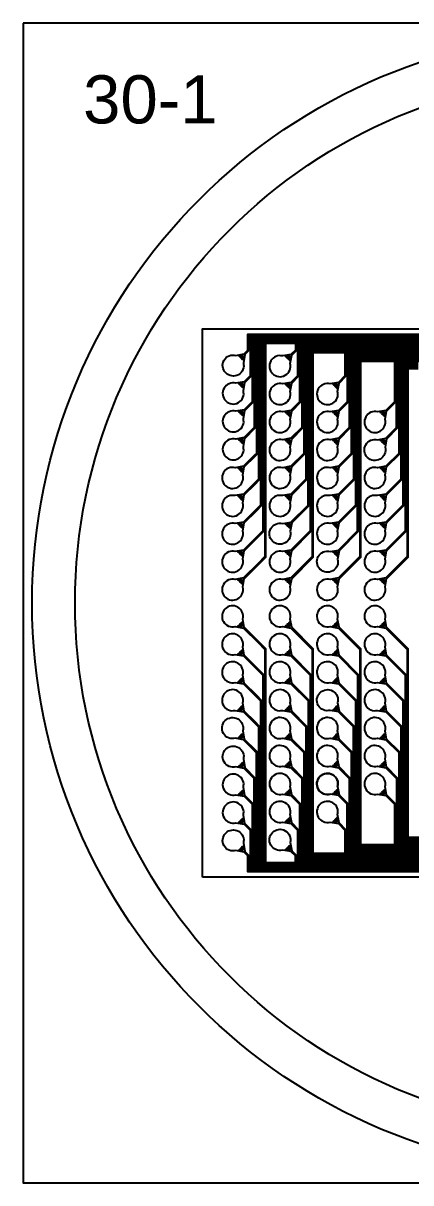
# Model space of a CAD drawing. Header units: millimetres. Extents: x 310868 to 545893, y -64136 to 166944.
# Drawn here: x 310868 to 347628, y 56944 to 166944 of the extents above; entities that cross this region are included whole.
import ezdxf

# ---------------------------------------------------------------- set-up
doc = ezdxf.new("R2010")
doc.units = ezdxf.units.MM
doc.styles.get("Standard").update_dxf_attribs({"font": 'arial.ttf'})

msp = doc.modelspace()

# ---------------------------------------------------------------- linework, layer by layer
msp.add_lwpolyline([(310868, 166944), (310868, 56944), (420868, 56944), (420868, 166944)], close=True)
at = {"color": 85, "true_color": 0x58ba48}
msp.add_lwpolyline([(327868, 85944), (327868, 137944), (403868, 137944), (403868, 85944)], close=True, dxfattribs=at)
for points in [[(356235, 137044), (334203, 137044), (332981, 137044), (332981, 135440), (332981, 133209), (332981, 126140), (332837, 125996), (331760, 124919), (330977, 124777, 3.6984833), (331689, 124065), (331831, 124848), (332853, 125870), (333081, 126098), (333081, 133209), (333081, 135487), (333081, 136994), (334203, 136994), (356185, 136994)], [(356135, 136944), (334203, 136944), (333181, 136944), (333181, 135533), (333181, 133209), (333181, 123690), (333118, 123627), (331760, 122269), (330977, 122127, 3.6984833), (331689, 121415), (331831, 122198), (332864, 123231), (333281, 123648), (333281, 133209), (333281, 135580), (333281, 136894), (334203, 136894), (356085, 136894)], [(356035, 136844), (334203, 136844), (333381, 136844), (333381, 135626), (333381, 133209), (333381, 121240), (333088, 120946), (331760, 119619), (330977, 119477, 3.6984833), (331689, 118765), (331831, 119548), (333014, 120731), (333481, 121198), (333481, 133209), (333481, 135673), (333481, 136794), (334203, 136794), (355985, 136794)], [(355935, 136744), (334203, 136744), (333581, 136744), (333581, 135720), (333581, 133209), (333581, 118790), (332858, 118067), (331760, 116969), (330977, 116827, 3.6984833), (331689, 116115), (331831, 116898), (332764, 117831), (333681, 118748), (333681, 133209), (333681, 135766), (333681, 136694), (334203, 136694), (355885, 136694)], [(355835, 136644), (334203, 136644), (333781, 136644), (333781, 135813), (333781, 133209), (333781, 116340), (333139, 115698), (331760, 114319), (330977, 114177, 3.6984833), (331689, 113465), (331831, 114248), (333210, 115627), (333852, 116269), (333881, 116298), (333881, 133209), (333881, 135844), (333881, 136594), (334203, 136594), (340052, 136594), (355785, 136594)], [(331890, 135507), (331748, 134724, -3.6984833), (331036, 135436), (331819, 135578), (332181, 135940), (332181, 137444), (356635, 137444)], [(356535, 137344), (334203, 137344), (332381, 137344), (332381, 137294), (332381, 135160), (332381, 133490), (331819, 132928), (331036, 132786, 3.6984833), (331748, 132074), (331890, 132857), (332481, 133448), (332481, 135207), (332481, 137294), (334203, 137294), (356485, 137294)], [(356435, 137244), (334203, 137244), (332581, 137244), (332581, 135253), (332581, 133209), (332581, 131040), (331819, 130278), (331036, 130136, 3.6984833), (331748, 129424), (331890, 130207), (332681, 130998), (332681, 133209), (332681, 135300), (332681, 137194), (334203, 137194), (356385, 137194)], [(356335, 137144), (334203, 137144), (332781, 137144), (332781, 135347), (332781, 133209), (332781, 128590), (331819, 127628), (331036, 127486, 3.6984833), (331748, 126774), (331890, 127557), (332881, 128548), (332881, 128636), (332881, 133209), (332881, 135393), (332881, 137094), (334203, 137094), (356285, 137094)], [(355735, 136544), (340052, 136544), (336874, 136544), (336681, 136544), (336681, 136444), (336681, 135940), (336260, 135519), (335477, 135377, 3.6984833), (336189, 134665), (336331, 135448), (336781, 135898), (336781, 136444), (336781, 136494), (336974, 136494), (337154, 136494), (337738, 136494), (340052, 136494), (355685, 136494)], [(355635, 136444), (340052, 136444), (338666, 136444), (336881, 136444), (336881, 134834), (336881, 133490), (336260, 132869), (335477, 132727, 3.6984833), (336189, 132015), (336331, 132798), (336981, 133448), (336981, 134834), (336981, 136394), (338666, 136394), (340052, 136394), (355585, 136394)], [(355535, 136344), (340052, 136344), (338666, 136344), (337081, 136344), (337081, 134834), (337081, 133209), (337081, 131040), (336260, 130219), (335477, 130077, 3.6984833), (336189, 129365), (336331, 130148), (337181, 130998), (337181, 133209), (337181, 134834), (337181, 136294), (338666, 136294), (340052, 136294), (355485, 136294)], [(355435, 136244), (340052, 136244), (338666, 136244), (337281, 136244), (337281, 134834), (337281, 133209), (337281, 128590), (336260, 127569), (335477, 127427, 3.6984833), (336189, 126715), (336331, 127498), (337381, 128548), (337381, 128636), (337381, 133209), (337381, 134834), (337381, 136194), (338666, 136194), (340052, 136194), (355385, 136194)], [(355335, 136144), (340052, 136144), (338666, 136144), (337481, 136144), (337481, 134834), (337481, 133209), (337481, 126140), (336260, 124919), (335477, 124777, 3.6984833), (336189, 124065), (336331, 124848), (337581, 126098), (337581, 133209), (337581, 134834), (337581, 136094), (338666, 136094), (340052, 136094), (355285, 136094)], [(355235, 136044), (340052, 136044), (338666, 136044), (337681, 136044), (337681, 134834), (337681, 133209), (337681, 123690), (336260, 122269), (335477, 122127, 3.6984833), (336189, 121415), (336331, 122198), (337781, 123648), (337781, 133209), (337781, 134834), (337781, 135994), (338666, 135994), (340052, 135994), (355185, 135994)], [(355085, 135894), (340052, 135894), (338666, 135894), (337981, 135894), (337981, 134834), (337981, 133209), (337981, 121198), (336331, 119548), (336189, 118765, -3.6984833), (335477, 119477), (336260, 119619), (337881, 121240), (337881, 133209), (337881, 134834), (337881, 135944), (338666, 135944), (340052, 135944), (355135, 135944)], [(355035, 135844), (340052, 135844), (338666, 135844), (338081, 135844), (338081, 134834), (338081, 133209), (338081, 118790), (336260, 116969), (335477, 116827, 3.6984833), (336189, 116115), (336331, 116898), (338181, 118748), (338181, 133209), (338181, 134834), (338181, 135794), (338666, 135794), (340052, 135794), (354985, 135794)], [(354935, 135744), (340052, 135744), (338666, 135744), (338281, 135744), (338281, 134834), (338281, 133209), (338281, 116340), (336260, 114319), (335477, 114177, 3.6984833), (336189, 113465), (336331, 114248), (338381, 116298), (338381, 133209), (338381, 134834), (338381, 135694), (338666, 135694), (340052, 135694), (354885, 135694)], [(354835, 135644), (343930, 135644), (341583, 135644), (341381, 135644), (341381, 135544), (341381, 133490), (340760, 132869), (339977, 132727, 3.6984833), (340689, 132015), (340831, 132798), (341481, 133448), (341481, 135544), (341481, 135594), (341585, 135594), (343930, 135594), (354785, 135594)], [(354735, 135544), (343930, 135544), (341581, 135544), (341581, 133209), (341581, 131040), (340760, 130219), (339977, 130077, 3.6984833), (340689, 129365), (340831, 130148), (341681, 130998), (341681, 133209), (341681, 135494), (343930, 135494), (354685, 135494)], [(354635, 135444), (343930, 135444), (341781, 135444), (341781, 133209), (341781, 128590), (340760, 127569), (339977, 127427, 3.6984833), (340689, 126715), (340831, 127498), (341881, 128548), (341881, 128636), (341881, 133209), (341881, 135394), (343930, 135394), (354585, 135394)], [(354535, 135344), (343930, 135344), (341981, 135344), (341981, 133209), (341981, 126140), (340760, 124919), (339977, 124777, 3.6984833), (340689, 124065), (340831, 124848), (342081, 126098), (342081, 133209), (342081, 135294), (343930, 135294), (354485, 135294)], [(354435, 135244), (343930, 135244), (342181, 135244), (342181, 133209), (342181, 123690), (340760, 122269), (339977, 122127, 3.6984833), (340689, 121415), (340831, 122198), (342281, 123648), (342281, 133209), (342281, 135194), (343930, 135194), (354385, 135194)], [(354335, 135144), (343930, 135144), (342381, 135144), (342381, 133209), (342381, 121240), (340760, 119619), (339977, 119477, 3.6984833), (340689, 118765), (340831, 119548), (342481, 121198), (342481, 133209), (342481, 135094), (343930, 135094), (354285, 135094)], [(354185, 134994), (343930, 134994), (342681, 134994), (342681, 133209), (342681, 118748), (340831, 116898), (340689, 116115, -3.6984833), (339977, 116827), (340760, 116969), (342581, 118790), (342581, 133209), (342581, 135044), (343930, 135044), (354235, 135044)], [(354135, 134944), (343930, 134944), (342781, 134944), (342781, 133209), (342781, 116340), (340760, 114319), (339977, 114177, 3.6984833), (340689, 113465), (340831, 114248), (342881, 116298), (342881, 133209), (342881, 134894), (343930, 134894), (354085, 134894)], [(348325, 134844), (346081, 134844), (346081, 133209), (346081, 131040), (345260, 130219), (344477, 130077, 3.6984833), (345189, 129365), (345331, 130148), (346181, 130998), (346181, 133209), (346181, 134794), (348325, 134794)], [(348325, 134694), (346381, 134694), (346381, 133209), (346381, 128636), (346381, 128548), (345331, 127498), (345189, 126715, -3.6984833), (344477, 127427), (345260, 127569), (346281, 128590), (346281, 133209), (346281, 134744), (348325, 134744)], [(348325, 134644), (346481, 134644), (346481, 133209), (346481, 126140), (345260, 124919), (344477, 124777, 3.6984833), (345189, 124065), (345331, 124848), (346581, 126098), (346581, 133209), (346581, 134594), (348325, 134594)], [(348325, 134544), (346681, 134544), (346681, 134494), (346681, 133209), (346681, 123690), (345260, 122269), (344477, 122127, 3.6984833), (345189, 121415), (345331, 122198), (346781, 123648), (346781, 133209), (346781, 134494), (348325, 134494)], [(348325, 134444), (346881, 134444), (346881, 133209), (346881, 121240), (345260, 119619), (344477, 119477, 3.6984833), (345189, 118765), (345331, 119548), (346981, 121198), (346981, 133209), (346981, 134394), (348325, 134394)], [(348325, 134344), (347081, 134344), (347081, 133209), (347081, 118790), (345260, 116969), (344477, 116827, 3.6984833), (345189, 116115), (345331, 116898), (347181, 118748), (347181, 133209), (347181, 134294), (348325, 134294)], [(348325, 134244), (347281, 134244), (347281, 133209), (347281, 116340), (345260, 114319), (344477, 114177, 3.6984833), (345189, 113465), (345331, 114248), (347381, 116298), (347381, 133209), (347381, 134194), (348325, 134194)], [(331689, 110424, 3.6984833), (330977, 109711), (331760, 109569), (333139, 108191), (333781, 107548), (333781, 90680), (333781, 88075), (333781, 87244), (355835, 87244)], [(354885, 88194), (338666, 88194), (338381, 88194), (338381, 89055), (338381, 90680), (338381, 107590), (336331, 109640), (336189, 110424, 3.6984833), (335477, 109711), (336260, 109569), (338281, 107548), (338281, 90680), (338281, 89055), (338281, 88144), (338666, 88144), (354935, 88144)], [(340689, 110424, 3.6984833), (339977, 109711), (340760, 109569), (342781, 107548), (342781, 90680), (342781, 88944), (354135, 88944)], [(345189, 110424, 3.6984833), (344477, 109711), (345260, 109569), (347281, 107548), (347281, 90680), (347281, 89644), (353435, 89644)], [(355885, 87194), (333681, 87194), (333681, 88122), (333681, 90680), (333681, 105140), (332764, 106057), (331831, 106990), (331689, 107774, 3.6984833), (330977, 107061), (331760, 106919), (332858, 105822), (333581, 105098), (333581, 90680), (333581, 88169), (333581, 87144), (355935, 87144)], [(354985, 88094), (338666, 88094), (338181, 88094), (338181, 89055), (338181, 90680), (338181, 105140), (336331, 106990), (336189, 107774, 3.6984833), (335477, 107061), (336260, 106919), (338081, 105098), (338081, 90680), (338081, 89055), (338081, 88044), (338666, 88044), (355035, 88044)], [(340689, 107774, 3.6984833), (339977, 107061), (340760, 106919), (342581, 105098), (342581, 90680), (342581, 88844), (354235, 88844)], [(345189, 107774, 3.6984833), (344477, 107061), (345260, 106919), (347081, 105098), (347081, 90680), (347081, 89544), (353535, 89544)], [(331689, 105124, 3.6984833), (330977, 104411), (331760, 104269), (333088, 102942), (333381, 102648), (333381, 90680), (333381, 88262), (333381, 87044), (356035, 87044)], [(336189, 105124, 3.6984833), (335477, 104411), (336260, 104269), (337881, 102648), (337881, 90680), (337881, 89055), (337881, 87944), (338666, 87944), (355135, 87944)], [(340689, 105124, 3.6984833), (339977, 104411), (340760, 104269), (342381, 102648), (342381, 90680), (342381, 88744), (354335, 88744)], [(345189, 105124, 3.6984833), (344477, 104411), (345260, 104269), (346881, 102648), (346881, 90680), (346881, 89444), (353635, 89444)], [(331689, 102474, 3.6984833), (330977, 101761), (331760, 101619), (333118, 100261), (333181, 100198), (333181, 90680), (333181, 88355), (333181, 86944), (356135, 86944)], [(336189, 102474, 3.6984833), (335477, 101761), (336260, 101619), (337681, 100198), (337681, 90680), (337681, 89055), (337681, 87844), (338666, 87844), (355235, 87844)], [(354435, 88644), (342181, 88644), (342181, 90680), (342181, 100198), (340760, 101619), (339977, 101761, -3.6984833), (340689, 102474), (340831, 101690), (342281, 100240), (342281, 90680), (342281, 88694), (354385, 88694)], [(345189, 102474, 3.6984833), (344477, 101761), (345260, 101619), (346681, 100198), (346681, 90680), (346681, 89394), (346681, 89344), (353735, 89344)], [(356235, 86844), (332981, 86844), (332981, 88448), (332981, 90680), (332981, 97748), (332837, 97893), (331760, 98969), (330977, 99111, -3.6984833), (331689, 99824), (331831, 99040), (332853, 98018), (333081, 97790), (333081, 90680), (333081, 88402), (333081, 86894), (356185, 86894)], [(336189, 99824, 3.6984833), (335477, 99111), (336260, 98969), (337481, 97748), (337481, 90680), (337481, 89055), (337481, 87744), (338666, 87744), (355335, 87744)], [(354485, 88594), (342081, 88594), (342081, 90680), (342081, 97790), (340831, 99040), (340689, 99824, 3.6984833), (339977, 99111), (340760, 98969), (341981, 97748), (341981, 90680), (341981, 88544), (354535, 88544)], [(345189, 99824, 3.6984833), (344477, 99111), (345260, 98969), (346481, 97748), (346481, 90680), (346481, 89244), (353835, 89244)], [(356335, 86744), (332781, 86744), (332781, 88542), (332781, 90680), (332781, 95298), (331819, 96260), (331036, 96402, -3.6984833), (331748, 97115), (331890, 96331), (332881, 95340), (332881, 95252), (332881, 90680), (332881, 88495), (332881, 86794), (356285, 86794)], [(336189, 97174, 3.6984833), (335477, 96461), (336260, 96319), (337281, 95298), (337281, 90680), (337281, 89055), (337281, 87644), (338666, 87644), (355435, 87644)], [(340689, 97174, 3.6984833), (339977, 96461), (340760, 96319), (341781, 95298), (341781, 90680), (341781, 88444), (354635, 88444)], [(345189, 97174, 3.6984833), (344477, 96461), (345260, 96319), (346281, 95298), (346281, 90680), (346281, 89144), (353935, 89144)], [(331748, 94465, 3.6984833), (331036, 93752), (331819, 93610), (332581, 92848), (332581, 90680), (332581, 88635), (332581, 86644), (356435, 86644)], [(336189, 94524, 3.6984833), (335477, 93811), (336260, 93669), (337081, 92848), (337081, 90680), (337081, 89055), (337081, 87544), (338666, 87544), (355535, 87544)], [(340689, 94524, 3.6984833), (339977, 93811, -3.6984833), (340689, 94524), (340831, 93740), (341681, 92890), (341681, 90680), (341681, 88394), (354685, 88394)], [(345189, 94524, 3.6984833), (344477, 93811), (345260, 93669), (346081, 92848), (346081, 90680), (346081, 89044), (354035, 89044)], [(331748, 91815, 3.6984833), (331036, 91102), (331819, 90960), (332381, 90398), (332381, 88728), (332381, 86594), (332381, 86544), (356535, 86544)], [(336189, 91874, 3.6984833), (335477, 91161), (336260, 91019), (336881, 90398), (336881, 89055), (336881, 87444), (338666, 87444), (355635, 87444)], [(340689, 91874, 3.6984833), (339977, 91161), (340760, 91019), (341381, 90398), (341381, 88344), (341381, 88244), (341583, 88244), (354835, 88244)], [(356631, 86444), (332181, 86444), (332181, 87948), (331819, 88310), (331036, 88452, -3.6984833), (331748, 89165), (331890, 88381), (332281, 87990), (332281, 86544), (332281, 86494), (332655, 86494), (356585, 86494)], [(355735, 87344), (336874, 87344), (336681, 87344), (336681, 87444), (336681, 87948), (336260, 88369), (335477, 88511, -3.6984833), (336189, 89224), (336331, 88440), (336781, 87990), (336781, 87444), (336781, 87394), (336974, 87394), (337154, 87394), (337738, 87394), (355685, 87394)]]:
    msp.add_lwpolyline(points, format="xyb", dxfattribs=at)
for points in [[(356585, 137394), (334203, 137394), (332655, 137394), (332281, 137394), (332281, 137344), (332281, 135898), (331890, 135507)], [(355785, 87294), (333881, 87294), (333881, 88044), (333881, 90680), (333881, 107590), (333852, 107619), (333210, 108261), (331831, 109640), (331689, 110424)], [(354085, 88994), (342881, 88994), (342881, 90680), (342881, 107590), (340831, 109640), (340689, 110424)], [(353385, 89694), (347381, 89694), (347381, 90680), (347381, 107590), (345331, 109640), (345189, 110424)], [(354185, 88894), (342681, 88894), (342681, 90680), (342681, 105140), (340831, 106990), (340689, 107774)], [(353485, 89594), (347181, 89594), (347181, 90680), (347181, 105140), (345331, 106990), (345189, 107774)], [(355985, 87094), (333481, 87094), (333481, 88215), (333481, 90680), (333481, 102690), (333014, 103158), (331831, 104340), (331689, 105124)], [(355085, 87994), (338666, 87994), (337981, 87994), (337981, 89055), (337981, 90680), (337981, 102690), (336331, 104340), (336189, 105124)], [(354285, 88794), (342481, 88794), (342481, 90680), (342481, 102690), (340831, 104340), (340689, 105124)], [(353585, 89494), (346981, 89494), (346981, 90680), (346981, 102690), (345331, 104340), (345189, 105124)], [(356085, 86994), (333281, 86994), (333281, 88309), (333281, 90680), (333281, 100240), (332864, 100657), (331831, 101690), (331689, 102474)], [(355185, 87894), (338666, 87894), (337781, 87894), (337781, 89055), (337781, 90680), (337781, 100240), (336331, 101690), (336189, 102474)], [(353685, 89394), (346781, 89394), (346781, 90680), (346781, 100240), (345331, 101690), (345189, 102474)], [(355285, 87794), (338666, 87794), (337581, 87794), (337581, 89055), (337581, 90680), (337581, 97790), (336331, 99040), (336189, 99824)], [(353785, 89294), (346581, 89294), (346581, 90680), (346581, 97790), (345331, 99040), (345189, 99824)], [(355385, 87694), (338666, 87694), (337381, 87694), (337381, 89055), (337381, 90680), (337381, 95252), (337381, 95340), (336331, 96390), (336189, 97174)], [(354585, 88494), (341881, 88494), (341881, 90680), (341881, 95252), (341881, 95340), (340831, 96390), (340689, 97174)], [(353885, 89194), (346381, 89194), (346381, 90680), (346381, 95252), (346381, 95340), (345331, 96390), (345189, 97174)], [(356385, 86694), (332681, 86694), (332681, 88588), (332681, 90680), (332681, 92890), (331890, 93681), (331748, 94465)], [(355485, 87594), (338666, 87594), (337181, 87594), (337181, 89055), (337181, 90680), (337181, 92890), (336331, 93740), (336189, 94524)], [(354735, 88344), (341581, 88344), (341581, 90680), (341581, 92848), (340760, 93669), (339977, 93811)], [(353985, 89094), (346181, 89094), (346181, 90680), (346181, 92890), (345331, 93740), (345189, 94524)], [(356485, 86594), (332481, 86594), (332481, 88682), (332481, 90440), (331890, 91031), (331748, 91815)], [(355585, 87494), (338666, 87494), (336981, 87494), (336981, 89055), (336981, 90440), (336331, 91090), (336189, 91874)], [(354785, 88294), (341585, 88294), (341481, 88294), (341481, 88344), (341481, 90440), (340831, 91090), (340689, 91874)], [(340760, 91019), (341381, 90398)]]:
    msp.add_lwpolyline(points, dxfattribs=at)
at = {"color": 32, "true_color": 0xcd6928}
for radius in [54152, 50080, 50080, 50080]:
    msp.add_circle((365868, 111944), radius, dxfattribs=at)
at = {"color": 85, "true_color": 0x58ba48}
for centre in [(331390, 135395), (331549, 135237), (331590, 135440), (331753, 135278), (335831, 135336), (336031, 135381), (331686, 135100), (335990, 135178), (336127, 135041), (336194, 135219), (331390, 132745), (331549, 132587), (331590, 132790), (331686, 132450), (331753, 132628), (335831, 132686), (335990, 132528), (336031, 132731), (336127, 132391), (336194, 132569), (340331, 132686), (340490, 132528), (340531, 132731), (340627, 132391), (340694, 132569), (331390, 130095), (331549, 129937), (331590, 130140), (331686, 129800), (331753, 129978), (335831, 130036), (335990, 129878), (336031, 130081), (336127, 129741), (336194, 129919), (340331, 130036), (340331, 130036), (340490, 129878), (340490, 129878), (340531, 130081), (340531, 130081), (340627, 129741), (340627, 129741), (340694, 129919), (340694, 129919), (344831, 130036), (344990, 129878), (345031, 130081), (345127, 129741), (345194, 129919), (331390, 127445), (331549, 127287), (331590, 127490), (331686, 127150), (331753, 127328), (335831, 127386), (335990, 127228), (336031, 127431), (336127, 127091), (336194, 127269), (340331, 127386), (340490, 127228), (340531, 127431), (340627, 127091), (340694, 127269), (344831, 127386), (344990, 127228), (345031, 127431), (345127, 127091), (345194, 127269), (331331, 124736), (331490, 124578), (331531, 124781), (331627, 124441), (331694, 124619), (335831, 124736), (335990, 124578), (336031, 124781), (336127, 124441), (336194, 124619), (340331, 124736), (340490, 124578), (340531, 124781), (340627, 124441), (340694, 124619), (344831, 124736), (344990, 124578), (345031, 124781), (345127, 124441), (345194, 124619), (331331, 122086), (331531, 122131), (335831, 122086), (336031, 122131), (340331, 122086), (340531, 122131), (344831, 122086), (345031, 122131), (331490, 121928), (331627, 121791), (331694, 121969), (335990, 121928), (336127, 121791), (336194, 121969), (340490, 121928), (340627, 121791), (340694, 121969), (344990, 121928), (345127, 121791), (345194, 121969), (331331, 119436), (331490, 119278), (331531, 119481), (331627, 119141), (331694, 119319), (335831, 119436), (335990, 119278), (336031, 119481), (336127, 119141), (336194, 119319), (340331, 119436), (340490, 119278), (340531, 119481), (340627, 119141), (340694, 119319), (344831, 119436), (344990, 119278), (345031, 119481), (345127, 119141), (345194, 119319), (331331, 116786), (331490, 116628), (331531, 116831), (331694, 116669), (335831, 116786), (335990, 116628), (336031, 116831), (336194, 116669), (340331, 116786), (340490, 116628), (340531, 116831), (340694, 116669), (344831, 116786), (344990, 116628), (345031, 116831), (345194, 116669), (331627, 116491), (336127, 116491), (340627, 116491), (345127, 116491), (331331, 114136), (331490, 113978), (331531, 114181), (331627, 113841), (331694, 114019), (335831, 114136), (335990, 113978), (336031, 114181), (336127, 113841), (336194, 114019), (340331, 114136), (340490, 113978), (340531, 114181), (340627, 113841), (340694, 114019), (344831, 114136), (344990, 113978), (345031, 114181), (345127, 113841), (345194, 114019), (331627, 110048), (336127, 110048), (340627, 110048), (345127, 110048), (331331, 109752), (331490, 109911), (331531, 109707), (331694, 109870), (335831, 109752), (335990, 109911), (336031, 109707), (336194, 109870), (340331, 109752), (340490, 109911), (340531, 109707), (340694, 109870), (344831, 109752), (344990, 109911), (345031, 109707), (345194, 109870), (331331, 107102), (331490, 107261), (331531, 107057), (331627, 107398), (331694, 107220), (335831, 107102), (335990, 107261), (336031, 107057), (336127, 107398), (336194, 107220), (340331, 107102), (340490, 107261), (340531, 107057), (340627, 107398), (340694, 107220), (344831, 107102), (344990, 107261), (345031, 107057), (345127, 107398), (345194, 107220), (331331, 104452), (331490, 104611), (331627, 104748), (331694, 104570), (335831, 104452), (335990, 104611), (336127, 104748), (336194, 104570), (340331, 104452), (340490, 104611), (340627, 104748), (340694, 104570), (344831, 104452), (344990, 104611), (345127, 104748), (345194, 104570), (331531, 104407), (336031, 104407), (340531, 104407), (345031, 104407), (331331, 101802), (331490, 101961), (331531, 101757), (331627, 102098), (331694, 101920), (335831, 101802), (335990, 101961), (336031, 101757), (336127, 102098), (336194, 101920), (340331, 101802), (340490, 101961), (340531, 101757), (340627, 102098), (340694, 101920), (344831, 101802), (344990, 101961), (345031, 101757), (345127, 102098), (345194, 101920), (331331, 99152), (331490, 99311), (331531, 99107), (331627, 99448), (331694, 99270), (335831, 99152), (335990, 99311), (336031, 99107), (336127, 99448), (336194, 99270), (340331, 99152), (340490, 99311), (340531, 99107), (340627, 99448), (340694, 99270), (344831, 99152), (344990, 99311), (345031, 99107), (345127, 99448), (345194, 99270), (331686, 96739), (336127, 96798), (340627, 96798), (345127, 96798), (331390, 96443), (331549, 96602), (331590, 96398), (331753, 96561), (335831, 96502), (335990, 96661), (336031, 96457), (336194, 96620), (340331, 96502), (340490, 96661), (340531, 96457), (340694, 96620), (344831, 96502), (344990, 96661), (345031, 96457), (345194, 96620), (331390, 93793), (331549, 93952), (331590, 93748), (331686, 94089), (331753, 93911), (335831, 93852), (335990, 94011), (336031, 93807), (336127, 94148), (336194, 93970), (340331, 93852), (340331, 93852), (340490, 94011), (340490, 94011), (340531, 93807), (340531, 93807), (340627, 94148), (340627, 94148), (340694, 93970), (340694, 93970), (344831, 93852), (344990, 94011), (345031, 93807), (345127, 94148), (345194, 93970), (331549, 91302), (331686, 91439), (331753, 91261), (335990, 91361), (336127, 91498), (336194, 91320), (340490, 91361), (340627, 91498), (340694, 91320), (331390, 91143), (331590, 91098), (335831, 91202), (336031, 91157), (340331, 91202), (340531, 91157), (331390, 88493), (331549, 88652), (331590, 88448), (331686, 88789), (331753, 88611), (335831, 88552), (335990, 88711), (336031, 88507), (336127, 88848), (336194, 88670)]:
    msp.add_circle(centre, 65, dxfattribs=at)

# ---------------------------------------------------------------- texts
msp.add_text('30-1', height=4564.2).set_placement((316544, 157437))

doc.saveas('drawing.dxf')
